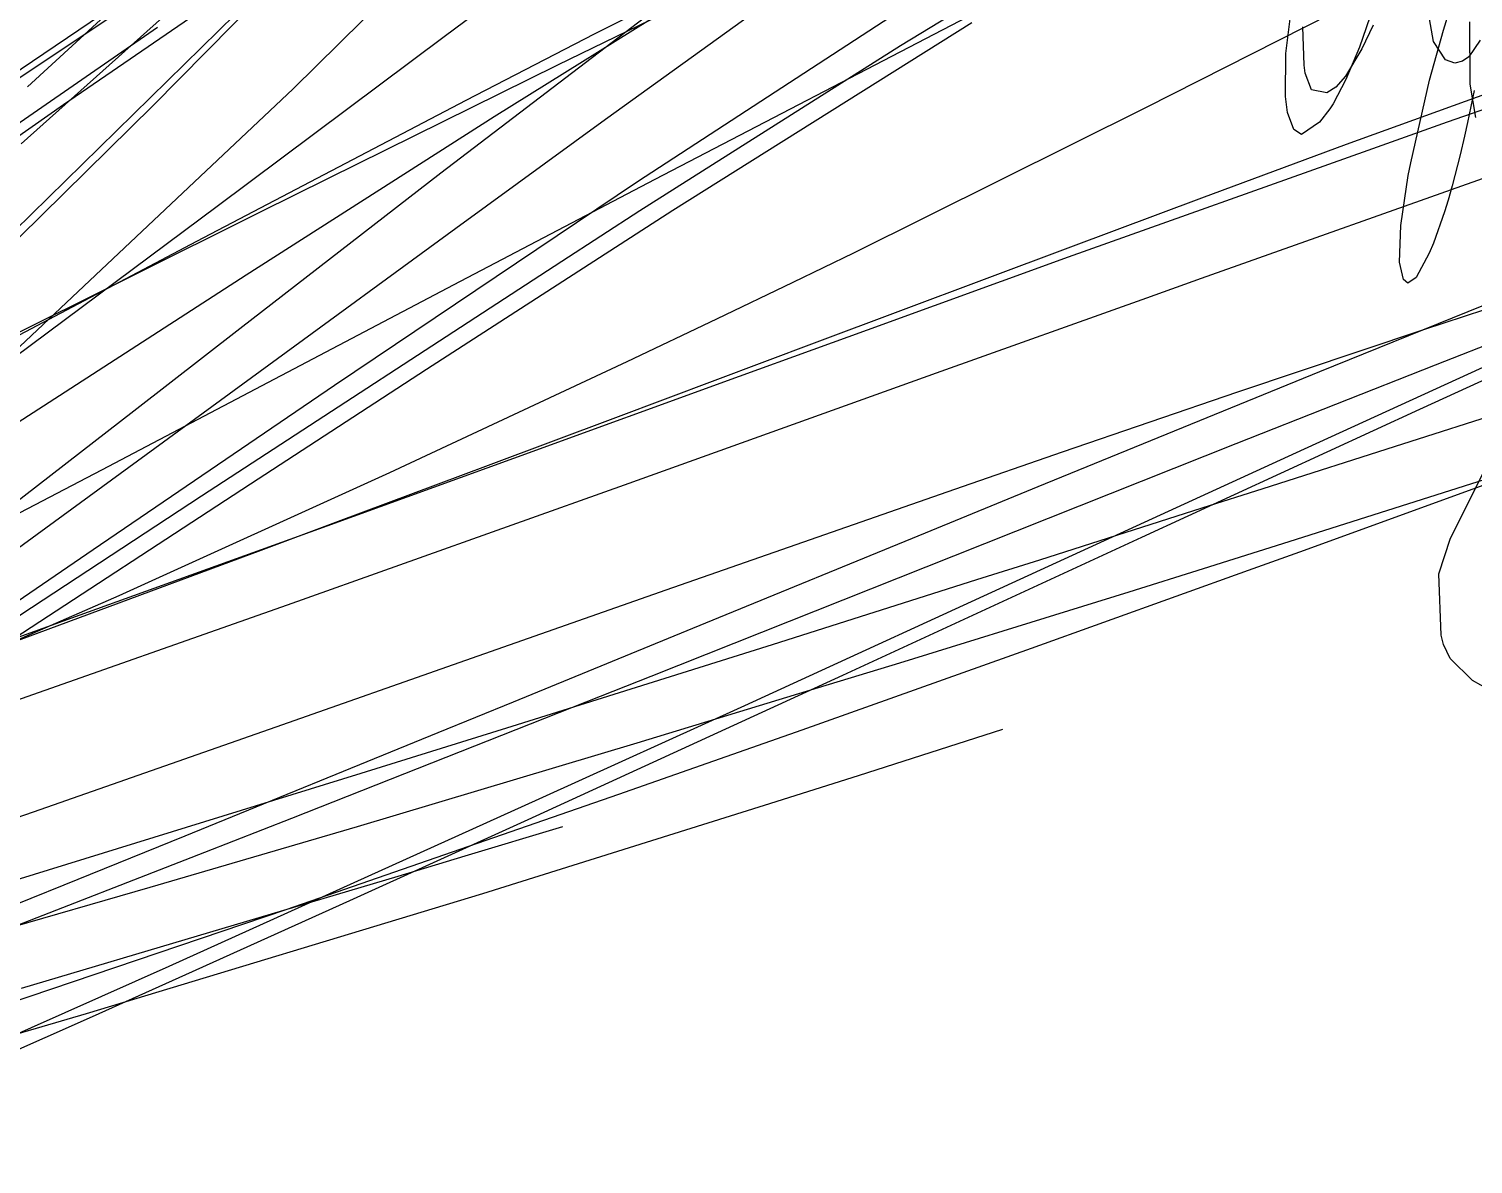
# Model space of a CAD drawing. Header units: metres. Extents: x -307 to 280, y -97 to 158.
# Drawn here: x -72.32 to -32.89, y -33.06 to -2.07 of the extents above; entities that cross this region are included whole.
import ezdxf

# ---------------------------------------------------------------- set-up
doc = ezdxf.new("R2010")
doc.units = ezdxf.units.M

msp = doc.modelspace()

# ---------------------------------------------------------------- linework, layer by layer
for p, q in [((-59.79, 7.89, -1349.503), (-72.356, -3.654, -1351.252)), ((-52.518, 4.007, -1362.669), (-60.985, -2.288, -1365.038)), ((-61.094, 3.803, -1349.499), (-74.827, -9.652, -1352.732)), ((-62.97, 3.37, -1353.078), (-72.529, -5.209, -1355.668)), ((-58.766, 2.547, -1347.908), (-65.107, -3.703, -1349.664)), ((-64.845, 1.742, -1361.939), (-74.641, -4.778, -1365.042)), ((-48.831, 1.853, -1349.006), (-56.887, -2.215, -1349.723)), ((-41.637, 1.657, -1348.94), (-48.529, -2.534, -1348.75)), ((-33.705, -2.102, -1340.947), (-32.555, 1.586, -1337.926)), ((-63.072, 1.55, -1362.527), (-71.37, -4.145, -1365.113)), ((-63.721, 1.113, -1350.057), (-68.931, -4.173, -1351.443)), ((-53.316, -0.087, -1358.872), (-61.073, -6.008, -1361.009)), ((-52.969, -0.33, -1354.138), (-59.615, -4.47, -1354.611)), ((-53.882, -1.109, -1347.509), (-57.885, -3.065, -1347.991)), ((-38.002, -2.741, -1346.796), (-37.807, -1.171, -1345.277)), ((-69.688, -1.242, -1358.109), (-76.153, -5.618, -1359.981)), ((-52.353, -1.501, -1360.912), (-56.576, -4.546, -1361.94)), ((-48.399, -1.49, -1349.773), (-55.707, -6.244, -1350.139)), ((-35.623, -1.491, -1344.905), (-35.998, -2.567, -1346.375)), ((-33.971, -2.418, -1347.814), (-34.159, -1.389, -1346.15)), ((-46.689, -1.741, -1347.964), (-55.231, -6.182, -1348.6)), ((-46.573, -1.905, -1351.711), (-54.741, -7.027, -1352.083)), ((-36.748, -1.648, -1340.866), (-41.835, -4.23, -1341.398)), ((-35.625, -1.969, -1347.208), (-35.931, -2.618, -1348.097)), ((-32.975, -3.584, -1347.552), (-32.987, -1.876, -1345.873)), ((-68.809, -2.035, -1364.744), (-74.538, -5.988, -1366.764)), ((-60.985, -2.288, -1365.038), (-67.174, -6.918, -1367.062)), ((-56.887, -2.215, -1349.723), (-60.386, -4.029, -1350.249)), ((-37.503, -3.062, -1348.656), (-37.538, -2.013, -1347.517)), ((-34.085, -3.475, -1342.128), (-33.705, -2.102, -1340.947)), ((-48.529, -2.534, -1348.75), (-55.636, -7.037, -1348.984)), ((-38.013, -3.917, -1348.008), (-38.002, -2.741, -1346.796)), ((-35.931, -2.618, -1348.097), (-36.374, -3.365, -1349.066)), ((-35.998, -2.567, -1346.375), (-36.37, -3.454, -1347.519)), ((-29.121, -2.599, -1335.623), (-36.355, -5.23, -1335.603)), ((-33.651, -2.918, -1348.964), (-33.971, -2.418, -1347.814)), ((-32.697, -2.375, -1349.536), (-33.013, -2.831, -1349.755)), ((-57.885, -3.065, -1347.991), (-64.15, -6.157, -1349.004)), ((-37.476, -3.278, -1348.899), (-37.503, -3.062, -1348.656)), ((-33.39, -3.01, -1349.47), (-33.651, -2.918, -1348.964)), ((-28.698, -2.916, -1335.602), (-33.598, -4.62, -1335.521)), ((-33.187, -2.956, -1349.684), (-33.39, -3.01, -1349.47)), ((-33.013, -2.831, -1349.755), (-33.187, -2.956, -1349.684)), ((-37.303, -3.735, -1349.445), (-37.476, -3.278, -1348.899)), ((-36.37, -3.454, -1347.519), (-36.717, -4.118, -1348.327)), ((-36.374, -3.365, -1349.066), (-36.644, -3.665, -1349.426)), ((-34.596, -5.729, -1344.195), (-34.085, -3.475, -1342.128)), ((-65.107, -3.703, -1349.664), (-72.561, -10.739, -1351.799)), ((-37.965, -4.356, -1348.483), (-38.013, -3.917, -1348.008)), ((-36.888, -3.816, -1349.589), (-37.303, -3.735, -1349.445)), ((-36.644, -3.665, -1349.426), (-36.888, -3.816, -1349.589)), ((-32.869, -3.752, -1340.992), (-33.047, -4.629, -1342.278)), ((-32.817, -4.492, -1348.395), (-32.975, -3.584, -1347.552)), ((-71.37, -4.145, -1365.113), (-77.659, -8.545, -1367.423)), ((-68.931, -4.173, -1351.443), (-76.284, -11.402, -1353.447)), ((-60.386, -4.029, -1350.249), (-67.74, -7.878, -1351.637)), ((-41.835, -4.23, -1341.398), (-49.806, -8.193, -1342.655)), ((-36.808, -4.257, -1348.487), (-37.083, -4.615, -1348.889)), ((-36.717, -4.118, -1348.327), (-36.808, -4.257, -1348.487)), ((-59.615, -4.47, -1354.611), (-66.388, -8.792, -1355.521)), ((-56.576, -4.546, -1361.94), (-60.666, -7.523, -1363.044)), ((-37.784, -4.814, -1349.019), (-37.965, -4.356, -1348.483)), ((-37.083, -4.615, -1348.889), (-37.578, -4.951, -1349.212)), ((-33.598, -4.62, -1335.521), (-35.769, -5.387, -1335.584)), ((-33.047, -4.629, -1342.278), (-33.13, -5.003, -1342.806)), ((-37.578, -4.951, -1349.212), (-37.784, -4.814, -1349.019)), ((-33.13, -5.003, -1342.806), (-33.249, -5.508, -1343.503)), ((-35.769, -5.387, -1335.584), (-43.952, -8.307, -1336.117)), ((-36.355, -5.23, -1335.603), (-40.305, -6.693, -1335.857)), ((-33.249, -5.508, -1343.503), (-33.465, -6.353, -1344.636)), ((-34.666, -6.076, -1344.524), (-34.596, -5.729, -1344.195)), ((-61.073, -6.008, -1361.009), (-66.561, -10.258, -1362.786)), ((-64.15, -6.157, -1349.004), (-66.002, -7.078, -1349.386)), ((-55.707, -6.244, -1350.139), (-63.979, -11.806, -1351.154)), ((-55.231, -6.182, -1348.6), (-60.54, -8.97, -1349.37)), ((-32.211, -6.009, -1337.782), (-40.313, -8.883, -1337.989)), ((-34.866, -7.441, -1345.887), (-34.666, -6.076, -1344.524)), ((-40.305, -6.693, -1335.857), (-43.885, -8.028, -1336.219)), ((-33.465, -6.353, -1344.636), (-33.578, -6.746, -1345.141)), ((-66.002, -7.078, -1349.386), (-75.044, -11.581, -1351.526)), ((-67.174, -6.918, -1367.062), (-74.394, -12.288, -1369.678)), ((-54.741, -7.027, -1352.083), (-61.464, -11.369, -1352.853)), ((-55.636, -7.037, -1348.984), (-57.769, -8.417, -1349.165)), ((-33.677, -7.065, -1345.543), (-33.974, -7.922, -1346.587)), ((-33.578, -6.746, -1345.141), (-33.677, -7.065, -1345.543)), ((-34.901, -8.44, -1346.971), (-34.866, -7.441, -1345.887)), ((-67.74, -7.878, -1351.637), (-72.579, -10.432, -1352.818)), ((-60.666, -7.523, -1363.044), (-65.769, -11.253, -1364.555)), ((-49.806, -8.193, -1342.655), (-51.465, -8.996, -1343.006)), ((-43.885, -8.028, -1336.219), (-50.883, -10.65, -1337.201)), ((-34.092, -8.194, -1346.898), (-34.45, -8.856, -1347.61)), ((-33.974, -7.922, -1346.587), (-34.092, -8.194, -1346.898)), ((-57.769, -8.417, -1349.165), (-67.603, -14.826, -1350.354)), ((-43.952, -8.307, -1336.117), (-49.438, -10.292, -1336.847)), ((-34.795, -8.917, -1347.557), (-34.901, -8.44, -1346.971)), ((-66.388, -8.792, -1355.521), (-71.919, -12.367, -1356.594)), ((-60.54, -8.97, -1349.37), (-70.332, -14.117, -1351.328)), ((-51.465, -8.996, -1343.006), (-53.546, -9.996, -1343.475)), ((-40.313, -8.883, -1337.989), (-41.812, -9.419, -1338.117)), ((-34.676, -9.016, -1347.719), (-34.795, -8.917, -1347.557)), ((-34.45, -8.856, -1347.61), (-34.676, -9.016, -1347.719)), ((-29.956, -8.881, -1343.409), (-34.247, -10.287, -1343.632)), ((-27.467, -8.72, -1340.731), (-33.932, -11.247, -1341.468)), ((-41.812, -9.419, -1338.117), (-47.42, -11.428, -1338.715)), ((-32.652, -9.64, -1340.761), (-37.084, -11.43, -1341.461)), ((-53.546, -9.996, -1343.475), (-55.994, -11.161, -1344.068)), ((-66.561, -10.258, -1362.786), (-69.453, -12.503, -1363.81)), ((-49.438, -10.292, -1336.847), (-50.918, -10.83, -1337.1)), ((-34.247, -10.287, -1343.632), (-39.325, -11.99, -1344.126)), ((-50.883, -10.65, -1337.201), (-56.305, -12.686, -1338.252)), ((-50.918, -10.83, -1337.1), (-52.928, -11.56, -1337.469)), ((-30.903, -10.878, -1340.951), (-34.355, -12.463, -1341.468)), ((-65.769, -11.253, -1364.555), (-74.74, -17.807, -1367.516)), ((-61.464, -11.369, -1352.853), (-66.267, -14.502, -1353.672)), ((-55.994, -11.161, -1344.068), (-62.471, -14.194, -1345.802)), ((-47.42, -11.428, -1338.715), (-56.064, -14.526, -1340.087)), ((-37.084, -11.43, -1341.461), (-44.775, -14.569, -1342.97)), ((-33.932, -11.247, -1341.468), (-39.372, -13.398, -1342.357)), ((-32.087, -11.067, -1340.408), (-37.721, -13.641, -1341.33)), ((-63.979, -11.806, -1351.154), (-70.561, -16.292, -1352.453)), ((-52.928, -11.56, -1337.469), (-59.093, -13.801, -1338.747)), ((-39.325, -11.99, -1344.126), (-44.112, -13.626, -1344.815)), ((-71.919, -12.367, -1356.594), (-76.977, -15.65, -1357.819)), ((-69.453, -12.503, -1363.81), (-74.239, -16.214, -1365.595)), ((-34.355, -12.463, -1341.468), (-41.944, -15.959, -1342.847)), ((-31.839, -12.455, -1333.543), (-34.822, -13.41, -1333.729)), ((-56.305, -12.686, -1338.252), (-59.776, -13.988, -1339.055)), ((-39.372, -13.398, -1342.357), (-47.08, -16.462, -1343.926)), ((-44.112, -13.626, -1344.815), (-47.05, -14.643, -1345.348)), ((-37.721, -13.641, -1341.33), (-44.49, -16.746, -1342.715)), ((-34.822, -13.41, -1333.729), (-38.635, -14.628, -1334.078)), ((-70.332, -14.117, -1351.328), (-78.446, -18.356, -1353.56)), ((-59.093, -13.801, -1338.747), (-64.182, -15.647, -1340.023)), ((-59.776, -13.988, -1339.055), (-63.874, -15.522, -1340.108)), ((-31.064, -13.967, -1340.81), (-37.502, -16.308, -1341.009)), ((-33.512, -15.97, -1325.829), (-32.433, -13.833, -1321.201)), ((-66.267, -14.502, -1353.672), (-75.783, -20.713, -1355.792)), ((-62.471, -14.194, -1345.802), (-69.858, -17.546, -1348.124)), ((-56.064, -14.526, -1340.087), (-65.268, -17.808, -1342.153)), ((-44.775, -14.569, -1342.97), (-47.854, -15.834, -1343.702)), ((-32.568, -14.371, -1338.533), (-37.928, -16.077, -1339.055)), ((-67.603, -14.826, -1350.354), (-75.668, -20.115, -1351.975)), ((-47.05, -14.643, -1345.348), (-54.934, -17.393, -1347.046)), ((-38.635, -14.628, -1334.078), (-40.295, -15.158, -1334.276)), ((-40.295, -15.158, -1334.276), (-44.731, -16.571, -1334.889)), ((-64.182, -15.647, -1340.023), (-74.618, -19.408, -1343.1)), ((-63.874, -15.522, -1340.108), (-65.987, -16.309, -1340.703)), ((-47.854, -15.834, -1343.702), (-53.852, -18.299, -1345.26)), ((-41.944, -15.959, -1342.847), (-50.112, -19.725, -1344.718)), ((-37.928, -16.077, -1339.055), (-40.266, -16.812, -1339.369)), ((-33.83, -16.946, -1328.285), (-33.512, -15.97, -1325.829)), ((-65.987, -16.309, -1340.703), (-75.994, -20.017, -1343.785)), ((-70.561, -16.292, -1352.453), (-72.641, -17.711, -1352.968)), ((-47.08, -16.462, -1343.926), (-55.34, -19.747, -1345.984)), ((-37.502, -16.308, -1341.009), (-39.032, -16.861, -1341.136)), ((-44.49, -16.746, -1342.715), (-52.785, -20.548, -1344.765)), ((-44.731, -16.571, -1334.889), (-46.448, -17.116, -1335.174)), ((-39.032, -16.861, -1341.136), (-44.956, -18.99, -1341.772)), ((-40.266, -16.812, -1339.369), (-42.291, -17.445, -1339.675)), ((-33.765, -18.62, -1333.795), (-33.83, -16.946, -1328.285)), ((-46.448, -17.116, -1335.174), (-52.032, -18.884, -1336.209)), ((-69.858, -17.546, -1348.124), (-78.942, -21.511, -1351.427)), ((-54.934, -17.393, -1347.046), (-60.399, -19.315, -1348.523)), ((-42.291, -17.445, -1339.675), (-43.56, -17.84, -1339.883)), ((-65.268, -17.808, -1342.153), (-75.238, -21.317, -1345.033)), ((-43.56, -17.84, -1339.883), (-48.555, -19.385, -1340.78)), ((-53.852, -18.299, -1345.26), (-59.094, -20.45, -1346.782)), ((-52.032, -18.884, -1336.209), (-59.138, -21.119, -1337.808)), ((-33.698, -18.876, -1334.765), (-33.765, -18.62, -1333.795)), ((-33.524, -19.257, -1336.387), (-33.698, -18.876, -1334.765)), ((-60.399, -19.315, -1348.523), (-65.572, -21.134, -1350.115)), ((-44.956, -18.99, -1341.772), (-51.214, -21.216, -1342.772)), ((-32.912, -19.861, -1339.815), (-33.524, -19.257, -1336.387)), ((-48.555, -19.385, -1340.78), (-50.774, -20.064, -1341.242)), ((-50.112, -19.725, -1344.718), (-58.699, -23.664, -1347.061)), ((-55.34, -19.747, -1345.984), (-56.726, -20.297, -1346.376)), ((-50.774, -20.064, -1341.242), (-55.722, -21.567, -1342.362)), ((-32.457, -20.112, -1341.785), (-32.912, -19.861, -1339.815)), ((-56.726, -20.297, -1346.376), (-65.153, -23.627, -1348.886)), ((-59.094, -20.45, -1346.782), (-61.153, -21.293, -1347.426)), ((-52.785, -20.548, -1344.765), (-58.395, -23.104, -1346.373)), ((-65.572, -21.134, -1350.115), (-72.204, -23.457, -1352.397)), ((-59.138, -21.119, -1337.808), (-63.255, -22.402, -1338.894)), ((-51.214, -21.216, -1342.772), (-56.22, -22.975, -1343.808)), ((-45.743, -21.195, -1340.015), (-49.681, -22.461, -1340.755)), ((-61.153, -21.293, -1347.426), (-68.063, -24.11, -1349.69)), ((-55.722, -21.567, -1342.362), (-63.353, -23.851, -1344.344)), ((-63.255, -22.402, -1338.894), (-74.694, -25.929, -1342.299)), ((-49.681, -22.461, -1340.755), (-52.243, -23.274, -1341.3)), ((-58.395, -23.104, -1346.373), (-68.498, -27.669, -1349.588)), ((-56.22, -22.975, -1343.808), (-65.306, -26.122, -1346.093)), ((-72.204, -23.457, -1352.397), (-78.805, -25.747, -1354.936)), ((-65.153, -23.627, -1348.886), (-67.527, -24.557, -1349.668)), ((-52.243, -23.274, -1341.3), (-59.936, -25.681, -1343.129)), ((-63.353, -23.851, -1344.344), (-69.014, -25.511, -1346.039)), ((-58.699, -23.664, -1347.061), (-63.566, -25.877, -1348.563)), ((-57.75, -23.852, -1345.19), (-60.415, -24.659, -1345.95)), ((-68.063, -24.11, -1349.69), (-71.361, -25.445, -1350.859)), ((-67.527, -24.557, -1349.668), (-74.032, -27.093, -1351.903)), ((-60.415, -24.659, -1345.95), (-62.249, -25.211, -1346.505)), ((-62.249, -25.211, -1346.505), (-72.532, -28.266, -1349.891)), ((-71.361, -25.445, -1350.859), (-78.264, -28.219, -1353.428)), ((-69.014, -25.511, -1346.039), (-74.038, -26.959, -1347.69)), ((-59.936, -25.681, -1343.129), (-70.75, -28.962, -1346.253)), ((-63.566, -25.877, -1348.563), (-68.044, -27.897, -1350.039)), ((-65.306, -26.122, -1346.093), (-72.293, -28.485, -1348.253)), ((-68.498, -27.669, -1349.588), (-78.23, -31.997, -1353.099)), ((-68.044, -27.897, -1350.039), (-70.594, -29.039, -1350.923)), ((-72.293, -28.485, -1348.253), (-77.909, -30.342, -1350.222)), ((-70.594, -29.039, -1350.923), (-79.653, -33.064, -1354.213)), ((-70.75, -28.962, -1346.253), (-75.111, -30.239, -1347.737))]:
    msp.add_line(p, q)

doc.saveas('drawing.dxf')
